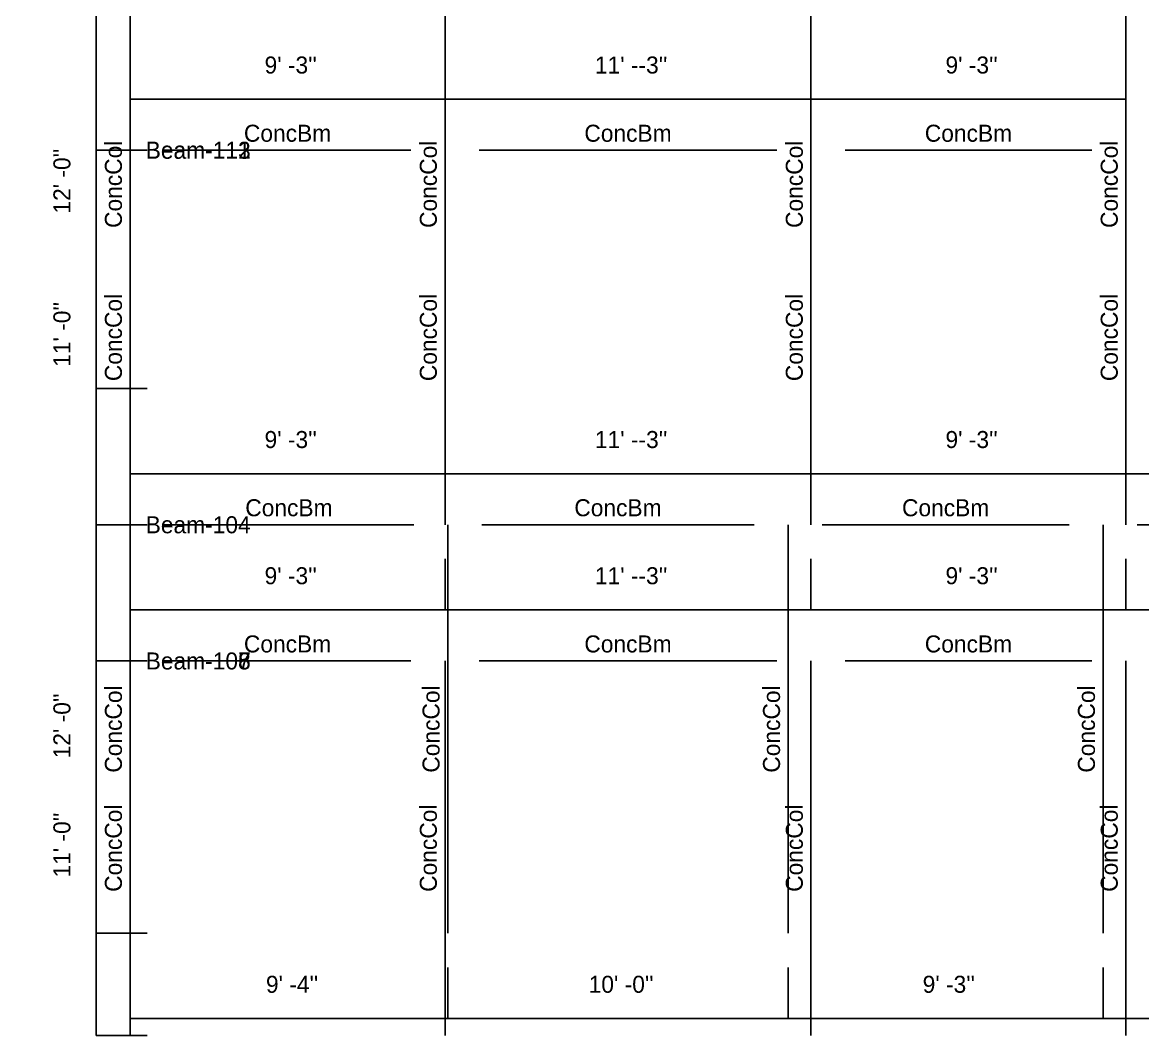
# Model space of a CAD drawing. Extents: x -38 to 2998, y -195 to 11529.
# Drawn here: x -38 to 356.9, y 3466.5 to 3825.1 of the extents above; entities that cross this region are included whole.
import ezdxf
from ezdxf.enums import TextEntityAlignment as Align

# ---------------------------------------------------------------- set-up
doc = ezdxf.new("R2010")
doc.units = 0
doc.header["$MEASUREMENT"] = 0
doc.layers.get('0').update_dxf_attribs({"linetype": 'CONTINUOUS'})
for name, color, linetype in [('CENTERLINES', 7, 'CONTINUOUS'), ('DIMENSIONS', 4, 'CONTINUOUS'), ('TEXT', 5, 'CONTINUOUS')]:
    doc.layers.add(name, color=color, linetype=linetype)
doc.dimstyles.get("Standard").update_dxf_attribs({"dimtxt": 0.18, "dimasz": 0.18, "dimexe": 0.18, "dimexo": 0.0625, "dimgap": 0.09, "dimtad": 0, "dimtih": 1, "dimtoh": 1, "dimdec": 4, "dimzin": 0, "dimtxsty": 'STANDARD', "dimcen": 0.09, "dimazin": 3, "dimtfac": 1, "dimtdec": 4, "dimtofl": 0, "dimtmove": 0, "dimatfit": 3, "dimtolj": 1, "dimtzin": 0})

# ---------------------------------------------------------------- blocks, each defined once
blk = doc.blocks.new('*D3581')
at = {"color": 1, "linetype": 'BYBLOCK'}
for points in [[(4.77, 3478.77), (3.71, 3477.71), (-3.71, 3470.29), (-4.77, 3469.23)], [(116.73, 3478.77), (115.67, 3477.71), (108.25, 3470.29), (107.19, 3469.23)]]:
    blk.add_solid(points, dxfattribs=at)
at = {"layer": 'DIMENSIONS', "color": 9, "linetype": 'BYBLOCK'}
for p, q in [((0, 3474), (0, 3492)), ((111.96, 3474), (111.96, 3492))]:
    blk.add_line(p, q, dxfattribs=at)
at = {"layer": 'DIMENSIONS', "color": 0, "linetype": 'BYBLOCK'}
blk.add_line((0, 3474), (111.96, 3474), dxfattribs=at)
at = {"layer": 'DIMENSIONS', "color": 0, "linetype": 'BYBLOCK', "insert": (55.98, 3486), "char_height": 6, "attachment_point": 5}
blk.add_mtext("\\A1; 9' -4''", dxfattribs=at)
blk = doc.blocks.new('*D3582')
at = {"color": 1, "linetype": 'BYBLOCK'}
for points in [[(116.73, 3478.77), (115.67, 3477.71), (108.25, 3470.29), (107.19, 3469.23)], [(236.73, 3478.77), (235.67, 3477.71), (228.25, 3470.29), (227.19, 3469.23)]]:
    blk.add_solid(points, dxfattribs=at)
at = {"layer": 'DIMENSIONS', "color": 9, "linetype": 'BYBLOCK'}
for p, q in [((111.96, 3474), (111.96, 3492)), ((231.96, 3474), (231.96, 3492))]:
    blk.add_line(p, q, dxfattribs=at)
at = {"layer": 'DIMENSIONS', "color": 0, "linetype": 'BYBLOCK'}
blk.add_line((111.96, 3474), (231.96, 3474), dxfattribs=at)
at = {"layer": 'DIMENSIONS', "color": 0, "linetype": 'BYBLOCK', "insert": (171.96, 3486), "char_height": 6, "attachment_point": 5}
blk.add_mtext("\\A1; 10' -0''", dxfattribs=at)
blk = doc.blocks.new('*D3583')
at = {"color": 1, "linetype": 'BYBLOCK'}
for points in [[(236.73, 3478.77), (235.67, 3477.71), (228.25, 3470.29), (227.19, 3469.23)], [(347.73, 3478.77), (346.67, 3477.71), (339.25, 3470.29), (338.19, 3469.23)]]:
    blk.add_solid(points, dxfattribs=at)
at = {"layer": 'DIMENSIONS', "color": 9, "linetype": 'BYBLOCK'}
for p, q in [((231.96, 3474), (231.96, 3492)), ((342.96, 3474), (342.96, 3492))]:
    blk.add_line(p, q, dxfattribs=at)
at = {"layer": 'DIMENSIONS', "color": 0, "linetype": 'BYBLOCK'}
blk.add_line((231.96, 3474), (342.96, 3474), dxfattribs=at)
at = {"layer": 'DIMENSIONS', "color": 0, "linetype": 'BYBLOCK', "insert": (287.46, 3486), "char_height": 6, "attachment_point": 5}
blk.add_mtext("\\A1; 9' -3''", dxfattribs=at)
blk = doc.blocks.new('*D3584')
at = {"color": 1, "linetype": 'BYBLOCK'}
for points in [[(347.73, 3478.77), (346.67, 3477.71), (339.25, 3470.29), (338.19, 3469.23)], [(407.73, 3478.77), (406.67, 3477.71), (399.25, 3470.29), (398.19, 3469.23)]]:
    blk.add_solid(points, dxfattribs=at)
at = {"layer": 'DIMENSIONS', "color": 9, "linetype": 'BYBLOCK'}
for p, q in [((342.96, 3474), (342.96, 3492)), ((402.96, 3474), (402.96, 3492))]:
    blk.add_line(p, q, dxfattribs=at)
at = {"layer": 'DIMENSIONS', "color": 0, "linetype": 'BYBLOCK'}
blk.add_line((342.96, 3474), (402.96, 3474), dxfattribs=at)
at = {"layer": 'DIMENSIONS', "color": 0, "linetype": 'BYBLOCK', "insert": (372.96, 3486), "char_height": 6, "attachment_point": 5}
blk.add_mtext("\\A1; 5' -0''", dxfattribs=at)
blk = doc.blocks.new('*D3601')
at = {"color": 1, "linetype": 'BYBLOCK'}
for points in [[(-8.29, 3644.29), (-7.23, 3643.23), (-16.77, 3652.77), (-15.71, 3651.71)], [(-8.29, 3500.29), (-7.23, 3499.23), (-16.77, 3508.77), (-15.71, 3507.71)]]:
    blk.add_solid(points, dxfattribs=at)
at = {"layer": 'DIMENSIONS', "color": 9, "linetype": 'BYBLOCK'}
for p, q in [((-12, 3648), (6, 3648)), ((-12, 3504), (6, 3504))]:
    blk.add_line(p, q, dxfattribs=at)
at = {"layer": 'DIMENSIONS', "color": 0, "linetype": 'BYBLOCK'}
blk.add_line((-12, 3504), (-12, 3648), dxfattribs=at)
at = {"layer": 'DIMENSIONS', "color": 0, "linetype": 'BYBLOCK', "insert": (-24, 3576), "char_height": 6, "attachment_point": 5, "rotation": 90}
blk.add_mtext("\\A1; 12' -0''", dxfattribs=at)
blk = doc.blocks.new('*D3602')
at = {"color": 1, "linetype": 'BYBLOCK'}
for points in [[(4.77, 3670.77), (3.71, 3669.71), (-3.71, 3662.29), (-4.77, 3661.23)], [(115.77, 3670.77), (114.71, 3669.71), (107.29, 3662.29), (106.23, 3661.23)]]:
    blk.add_solid(points, dxfattribs=at)
at = {"layer": 'DIMENSIONS', "color": 9, "linetype": 'BYBLOCK'}
for p, q in [((0, 3666), (0, 3684)), ((111, 3666), (111, 3684))]:
    blk.add_line(p, q, dxfattribs=at)
at = {"layer": 'DIMENSIONS', "color": 0, "linetype": 'BYBLOCK'}
blk.add_line((0, 3666), (111, 3666), dxfattribs=at)
at = {"layer": 'DIMENSIONS', "color": 0, "linetype": 'BYBLOCK', "insert": (55.5, 3678), "char_height": 6, "attachment_point": 5}
blk.add_mtext("\\A1; 9' -3''", dxfattribs=at)
blk = doc.blocks.new('*D3603')
at = {"color": 1, "linetype": 'BYBLOCK'}
for points in [[(115.77, 3670.77), (114.71, 3669.71), (107.29, 3662.29), (106.23, 3661.23)], [(244.77, 3670.77), (243.71, 3669.71), (236.29, 3662.29), (235.23, 3661.23)]]:
    blk.add_solid(points, dxfattribs=at)
at = {"layer": 'DIMENSIONS', "color": 9, "linetype": 'BYBLOCK'}
for p, q in [((111, 3666), (111, 3684)), ((240, 3666), (240, 3684))]:
    blk.add_line(p, q, dxfattribs=at)
at = {"layer": 'DIMENSIONS', "color": 0, "linetype": 'BYBLOCK'}
blk.add_line((111, 3666), (240, 3666), dxfattribs=at)
at = {"layer": 'DIMENSIONS', "color": 0, "linetype": 'BYBLOCK', "insert": (175.5, 3678), "char_height": 6, "attachment_point": 5}
blk.add_mtext("\\A1; 11' --3''", dxfattribs=at)
blk = doc.blocks.new('*D3604')
at = {"color": 1, "linetype": 'BYBLOCK'}
for points in [[(244.77, 3670.77), (243.71, 3669.71), (236.29, 3662.29), (235.23, 3661.23)], [(355.77, 3670.77), (354.71, 3669.71), (347.29, 3662.29), (346.23, 3661.23)]]:
    blk.add_solid(points, dxfattribs=at)
at = {"layer": 'DIMENSIONS', "color": 9, "linetype": 'BYBLOCK'}
for p, q in [((240, 3666), (240, 3684)), ((351, 3666), (351, 3684))]:
    blk.add_line(p, q, dxfattribs=at)
at = {"layer": 'DIMENSIONS', "color": 0, "linetype": 'BYBLOCK'}
blk.add_line((240, 3666), (351, 3666), dxfattribs=at)
at = {"layer": 'DIMENSIONS', "color": 0, "linetype": 'BYBLOCK', "insert": (295.5, 3678), "char_height": 6, "attachment_point": 5}
blk.add_mtext("\\A1; 9' -3''", dxfattribs=at)
blk = doc.blocks.new('*D3605')
at = {"color": 1, "linetype": 'BYBLOCK'}
for points in [[(355.77, 3670.77), (354.71, 3669.71), (347.29, 3662.29), (346.23, 3661.23)], [(577.77, 3670.77), (576.71, 3669.71), (569.29, 3662.29), (568.23, 3661.23)]]:
    blk.add_solid(points, dxfattribs=at)
at = {"layer": 'DIMENSIONS', "color": 9, "linetype": 'BYBLOCK'}
for p, q in [((351, 3666), (351, 3684)), ((573, 3666), (573, 3684))]:
    blk.add_line(p, q, dxfattribs=at)
at = {"layer": 'DIMENSIONS', "color": 0, "linetype": 'BYBLOCK'}
blk.add_line((351, 3666), (573, 3666), dxfattribs=at)
at = {"layer": 'DIMENSIONS', "color": 0, "linetype": 'BYBLOCK', "insert": (462, 3678), "char_height": 6, "attachment_point": 5}
blk.add_mtext("\\A1; 18' -6''", dxfattribs=at)
blk = doc.blocks.new('*D3617')
at = {"color": 1, "linetype": 'BYBLOCK'}
for points in [[(-8.29, 3836.29), (-7.23, 3835.23), (-16.77, 3844.77), (-15.71, 3843.71)], [(-8.29, 3692.29), (-7.23, 3691.23), (-16.77, 3700.77), (-15.71, 3699.71)]]:
    blk.add_solid(points, dxfattribs=at)
at = {"layer": 'DIMENSIONS', "color": 9, "linetype": 'BYBLOCK'}
for p, q in [((-12, 3840), (6, 3840)), ((-12, 3696), (6, 3696))]:
    blk.add_line(p, q, dxfattribs=at)
at = {"layer": 'DIMENSIONS', "color": 0, "linetype": 'BYBLOCK'}
blk.add_line((-12, 3696), (-12, 3840), dxfattribs=at)
at = {"layer": 'DIMENSIONS', "color": 0, "linetype": 'BYBLOCK', "insert": (-24, 3768), "char_height": 6, "attachment_point": 5, "rotation": 90}
blk.add_mtext("\\A1; 12' -0''", dxfattribs=at)
blk = doc.blocks.new('*D4087')
at = {"color": 1, "linetype": 'BYBLOCK'}
for points in [[(-8.29, 3596.29), (-7.23, 3595.23), (-16.77, 3604.77), (-15.71, 3603.71)], [(-8.29, 3464.29), (-7.23, 3463.23), (-16.77, 3472.77), (-15.71, 3471.71)]]:
    blk.add_solid(points, dxfattribs=at)
at = {"layer": 'DIMENSIONS', "color": 9, "linetype": 'BYBLOCK'}
for p, q in [((-12, 3600), (6, 3600)), ((-12, 3468), (6, 3468))]:
    blk.add_line(p, q, dxfattribs=at)
at = {"layer": 'DIMENSIONS', "color": 0, "linetype": 'BYBLOCK'}
blk.add_line((-12, 3468), (-12, 3600), dxfattribs=at)
at = {"layer": 'DIMENSIONS', "color": 0, "linetype": 'BYBLOCK', "insert": (-24, 3534), "char_height": 6, "attachment_point": 5, "rotation": 90}
blk.add_mtext("\\A1; 11' -0''", dxfattribs=at)
blk = doc.blocks.new('*D4088')
at = {"color": 1, "linetype": 'BYBLOCK'}
for points in [[(4.77, 3622.77), (3.71, 3621.71), (-3.71, 3614.29), (-4.77, 3613.23)], [(115.77, 3622.77), (114.71, 3621.71), (107.29, 3614.29), (106.23, 3613.23)]]:
    blk.add_solid(points, dxfattribs=at)
at = {"layer": 'DIMENSIONS', "color": 9, "linetype": 'BYBLOCK'}
for p, q in [((0, 3618), (0, 3636)), ((111, 3618), (111, 3636))]:
    blk.add_line(p, q, dxfattribs=at)
at = {"layer": 'DIMENSIONS', "color": 0, "linetype": 'BYBLOCK'}
blk.add_line((0, 3618), (111, 3618), dxfattribs=at)
at = {"layer": 'DIMENSIONS', "color": 0, "linetype": 'BYBLOCK', "insert": (55.5, 3630), "char_height": 6, "attachment_point": 5}
blk.add_mtext("\\A1; 9' -3''", dxfattribs=at)
blk = doc.blocks.new('*D4089')
at = {"color": 1, "linetype": 'BYBLOCK'}
for points in [[(115.77, 3622.77), (114.71, 3621.71), (107.29, 3614.29), (106.23, 3613.23)], [(244.77, 3622.77), (243.71, 3621.71), (236.29, 3614.29), (235.23, 3613.23)]]:
    blk.add_solid(points, dxfattribs=at)
at = {"layer": 'DIMENSIONS', "color": 9, "linetype": 'BYBLOCK'}
for p, q in [((111, 3618), (111, 3636)), ((240, 3618), (240, 3636))]:
    blk.add_line(p, q, dxfattribs=at)
at = {"layer": 'DIMENSIONS', "color": 0, "linetype": 'BYBLOCK'}
blk.add_line((111, 3618), (240, 3618), dxfattribs=at)
at = {"layer": 'DIMENSIONS', "color": 0, "linetype": 'BYBLOCK', "insert": (175.5, 3630), "char_height": 6, "attachment_point": 5}
blk.add_mtext("\\A1; 11' --3''", dxfattribs=at)
blk = doc.blocks.new('*D4090')
at = {"color": 1, "linetype": 'BYBLOCK'}
for points in [[(244.77, 3622.77), (243.71, 3621.71), (236.29, 3614.29), (235.23, 3613.23)], [(355.77, 3622.77), (354.71, 3621.71), (347.29, 3614.29), (346.23, 3613.23)]]:
    blk.add_solid(points, dxfattribs=at)
at = {"layer": 'DIMENSIONS', "color": 9, "linetype": 'BYBLOCK'}
for p, q in [((240, 3618), (240, 3636)), ((351, 3618), (351, 3636))]:
    blk.add_line(p, q, dxfattribs=at)
at = {"layer": 'DIMENSIONS', "color": 0, "linetype": 'BYBLOCK'}
blk.add_line((240, 3618), (351, 3618), dxfattribs=at)
at = {"layer": 'DIMENSIONS', "color": 0, "linetype": 'BYBLOCK', "insert": (295.5, 3630), "char_height": 6, "attachment_point": 5}
blk.add_mtext("\\A1; 9' -3''", dxfattribs=at)
blk = doc.blocks.new('*D4091')
at = {"color": 1, "linetype": 'BYBLOCK'}
for points in [[(355.77, 3622.77), (354.71, 3621.71), (347.29, 3614.29), (346.23, 3613.23)], [(577.77, 3622.77), (576.71, 3621.71), (569.29, 3614.29), (568.23, 3613.23)]]:
    blk.add_solid(points, dxfattribs=at)
at = {"layer": 'DIMENSIONS', "color": 9, "linetype": 'BYBLOCK'}
for p, q in [((351, 3618), (351, 3636)), ((573, 3618), (573, 3636))]:
    blk.add_line(p, q, dxfattribs=at)
at = {"layer": 'DIMENSIONS', "color": 0, "linetype": 'BYBLOCK'}
blk.add_line((351, 3618), (573, 3618), dxfattribs=at)
at = {"layer": 'DIMENSIONS', "color": 0, "linetype": 'BYBLOCK', "insert": (462, 3630), "char_height": 6, "attachment_point": 5}
blk.add_mtext("\\A1; 18' -6''", dxfattribs=at)
blk = doc.blocks.new('*D4103')
at = {"color": 1, "linetype": 'BYBLOCK'}
for points in [[(-8.29, 3776.29), (-7.23, 3775.23), (-16.77, 3784.77), (-15.71, 3783.71)], [(-8.29, 3644.29), (-7.23, 3643.23), (-16.77, 3652.77), (-15.71, 3651.71)]]:
    blk.add_solid(points, dxfattribs=at)
at = {"layer": 'DIMENSIONS', "color": 9, "linetype": 'BYBLOCK'}
for p, q in [((-12, 3780), (6, 3780)), ((-12, 3648), (6, 3648))]:
    blk.add_line(p, q, dxfattribs=at)
at = {"layer": 'DIMENSIONS', "color": 0, "linetype": 'BYBLOCK'}
blk.add_line((-12, 3648), (-12, 3780), dxfattribs=at)
at = {"layer": 'DIMENSIONS', "color": 0, "linetype": 'BYBLOCK', "insert": (-24, 3714), "char_height": 6, "attachment_point": 5, "rotation": 90}
blk.add_mtext("\\A1; 11' -0''", dxfattribs=at)
blk = doc.blocks.new('*D4104')
at = {"color": 1, "linetype": 'BYBLOCK'}
for points in [[(4.77, 3802.77), (3.71, 3801.71), (-3.71, 3794.29), (-4.77, 3793.23)], [(115.77, 3802.77), (114.71, 3801.71), (107.29, 3794.29), (106.23, 3793.23)]]:
    blk.add_solid(points, dxfattribs=at)
at = {"layer": 'DIMENSIONS', "color": 9, "linetype": 'BYBLOCK'}
for p, q in [((0, 3798), (0, 3816)), ((111, 3798), (111, 3816))]:
    blk.add_line(p, q, dxfattribs=at)
at = {"layer": 'DIMENSIONS', "color": 0, "linetype": 'BYBLOCK'}
blk.add_line((0, 3798), (111, 3798), dxfattribs=at)
at = {"layer": 'DIMENSIONS', "color": 0, "linetype": 'BYBLOCK', "insert": (55.5, 3810), "char_height": 6, "attachment_point": 5}
blk.add_mtext("\\A1; 9' -3''", dxfattribs=at)
blk = doc.blocks.new('*D4105')
at = {"color": 1, "linetype": 'BYBLOCK'}
for points in [[(115.77, 3802.77), (114.71, 3801.71), (107.29, 3794.29), (106.23, 3793.23)], [(244.77, 3802.77), (243.71, 3801.71), (236.29, 3794.29), (235.23, 3793.23)]]:
    blk.add_solid(points, dxfattribs=at)
at = {"layer": 'DIMENSIONS', "color": 9, "linetype": 'BYBLOCK'}
for p, q in [((111, 3798), (111, 3816)), ((240, 3798), (240, 3816))]:
    blk.add_line(p, q, dxfattribs=at)
at = {"layer": 'DIMENSIONS', "color": 0, "linetype": 'BYBLOCK'}
blk.add_line((111, 3798), (240, 3798), dxfattribs=at)
at = {"layer": 'DIMENSIONS', "color": 0, "linetype": 'BYBLOCK', "insert": (175.5, 3810), "char_height": 6, "attachment_point": 5}
blk.add_mtext("\\A1; 11' --3''", dxfattribs=at)
blk = doc.blocks.new('*D4106')
at = {"color": 1, "linetype": 'BYBLOCK'}
for points in [[(244.77, 3802.77), (243.71, 3801.71), (236.29, 3794.29), (235.23, 3793.23)], [(355.77, 3802.77), (354.71, 3801.71), (347.29, 3794.29), (346.23, 3793.23)]]:
    blk.add_solid(points, dxfattribs=at)
at = {"layer": 'DIMENSIONS', "color": 9, "linetype": 'BYBLOCK'}
for p, q in [((240, 3798), (240, 3816)), ((351, 3798), (351, 3816))]:
    blk.add_line(p, q, dxfattribs=at)
at = {"layer": 'DIMENSIONS', "color": 0, "linetype": 'BYBLOCK'}
blk.add_line((240, 3798), (351, 3798), dxfattribs=at)
at = {"layer": 'DIMENSIONS', "color": 0, "linetype": 'BYBLOCK', "insert": (295.5, 3810), "char_height": 6, "attachment_point": 5}
blk.add_mtext("\\A1; 9' -3''", dxfattribs=at)
blk = doc.blocks.new('*D4107')
at = {"color": 1, "linetype": 'BYBLOCK'}
for points in [[(-8.29, 3956.29), (-7.23, 3955.23), (-16.77, 3964.77), (-15.71, 3963.71)], [(-8.29, 3824.29), (-7.23, 3823.23), (-16.77, 3832.77), (-15.71, 3831.71)]]:
    blk.add_solid(points, dxfattribs=at)
at = {"layer": 'DIMENSIONS', "color": 9, "linetype": 'BYBLOCK'}
for p, q in [((-12, 3960), (6, 3960)), ((-12, 3828), (6, 3828))]:
    blk.add_line(p, q, dxfattribs=at)
at = {"layer": 'DIMENSIONS', "color": 0, "linetype": 'BYBLOCK'}
blk.add_line((-12, 3828), (-12, 3960), dxfattribs=at)
at = {"layer": 'DIMENSIONS', "color": 0, "linetype": 'BYBLOCK', "insert": (-24, 3894), "char_height": 6, "attachment_point": 5, "rotation": 90}
blk.add_mtext("\\A1; 11' -0''", dxfattribs=at)
blk = doc.blocks.new('*D4557')
at = {"color": 1, "linetype": 'BYBLOCK'}
for points in [[(-8.29, 3596.29), (-7.23, 3595.23), (-16.77, 3604.77), (-15.71, 3603.71)], [(-8.29, 3464.29), (-7.23, 3463.23), (-16.77, 3472.77), (-15.71, 3471.71)]]:
    blk.add_solid(points, dxfattribs=at)
at = {"layer": 'DIMENSIONS', "color": 9, "linetype": 'BYBLOCK'}
for p, q in [((-12, 3600), (6, 3600)), ((-12, 3468), (6, 3468))]:
    blk.add_line(p, q, dxfattribs=at)
at = {"layer": 'DIMENSIONS', "color": 0, "linetype": 'BYBLOCK'}
blk.add_line((-12, 3468), (-12, 3600), dxfattribs=at)
at = {"layer": 'DIMENSIONS', "color": 0, "linetype": 'BYBLOCK', "insert": (-24, 3534), "char_height": 6, "attachment_point": 5, "rotation": 90}
blk.add_mtext("\\A1; 11' -0''", dxfattribs=at)
blk = doc.blocks.new('*D4558')
at = {"color": 1, "linetype": 'BYBLOCK'}
for points in [[(4.77, 3622.77), (3.71, 3621.71), (-3.71, 3614.29), (-4.77, 3613.23)], [(115.77, 3622.77), (114.71, 3621.71), (107.29, 3614.29), (106.23, 3613.23)]]:
    blk.add_solid(points, dxfattribs=at)
at = {"layer": 'DIMENSIONS', "color": 9, "linetype": 'BYBLOCK'}
for p, q in [((0, 3618), (0, 3636)), ((111, 3618), (111, 3636))]:
    blk.add_line(p, q, dxfattribs=at)
at = {"layer": 'DIMENSIONS', "color": 0, "linetype": 'BYBLOCK'}
blk.add_line((0, 3618), (111, 3618), dxfattribs=at)
at = {"layer": 'DIMENSIONS', "color": 0, "linetype": 'BYBLOCK', "insert": (55.5, 3630), "char_height": 6, "attachment_point": 5}
blk.add_mtext("\\A1; 9' -3''", dxfattribs=at)
blk = doc.blocks.new('*D4559')
at = {"color": 1, "linetype": 'BYBLOCK'}
for points in [[(115.77, 3622.77), (114.71, 3621.71), (107.29, 3614.29), (106.23, 3613.23)], [(244.77, 3622.77), (243.71, 3621.71), (236.29, 3614.29), (235.23, 3613.23)]]:
    blk.add_solid(points, dxfattribs=at)
at = {"layer": 'DIMENSIONS', "color": 9, "linetype": 'BYBLOCK'}
for p, q in [((111, 3618), (111, 3636)), ((240, 3618), (240, 3636))]:
    blk.add_line(p, q, dxfattribs=at)
at = {"layer": 'DIMENSIONS', "color": 0, "linetype": 'BYBLOCK'}
blk.add_line((111, 3618), (240, 3618), dxfattribs=at)
at = {"layer": 'DIMENSIONS', "color": 0, "linetype": 'BYBLOCK', "insert": (175.5, 3630), "char_height": 6, "attachment_point": 5}
blk.add_mtext("\\A1; 11' --3''", dxfattribs=at)
blk = doc.blocks.new('*D4560')
at = {"color": 1, "linetype": 'BYBLOCK'}
for points in [[(244.77, 3622.77), (243.71, 3621.71), (236.29, 3614.29), (235.23, 3613.23)], [(355.77, 3622.77), (354.71, 3621.71), (347.29, 3614.29), (346.23, 3613.23)]]:
    blk.add_solid(points, dxfattribs=at)
at = {"layer": 'DIMENSIONS', "color": 9, "linetype": 'BYBLOCK'}
for p, q in [((240, 3618), (240, 3636)), ((351, 3618), (351, 3636))]:
    blk.add_line(p, q, dxfattribs=at)
at = {"layer": 'DIMENSIONS', "color": 0, "linetype": 'BYBLOCK'}
blk.add_line((240, 3618), (351, 3618), dxfattribs=at)
at = {"layer": 'DIMENSIONS', "color": 0, "linetype": 'BYBLOCK', "insert": (295.5, 3630), "char_height": 6, "attachment_point": 5}
blk.add_mtext("\\A1; 9' -3''", dxfattribs=at)
blk = doc.blocks.new('*D4561')
at = {"color": 1, "linetype": 'BYBLOCK'}
for points in [[(355.77, 3622.77), (354.71, 3621.71), (347.29, 3614.29), (346.23, 3613.23)], [(577.77, 3622.77), (576.71, 3621.71), (569.29, 3614.29), (568.23, 3613.23)]]:
    blk.add_solid(points, dxfattribs=at)
at = {"layer": 'DIMENSIONS', "color": 9, "linetype": 'BYBLOCK'}
for p, q in [((351, 3618), (351, 3636)), ((573, 3618), (573, 3636))]:
    blk.add_line(p, q, dxfattribs=at)
at = {"layer": 'DIMENSIONS', "color": 0, "linetype": 'BYBLOCK'}
blk.add_line((351, 3618), (573, 3618), dxfattribs=at)
at = {"layer": 'DIMENSIONS', "color": 0, "linetype": 'BYBLOCK', "insert": (462, 3630), "char_height": 6, "attachment_point": 5}
blk.add_mtext("\\A1; 18' -6''", dxfattribs=at)
blk = doc.blocks.new('*D4573')
at = {"color": 1, "linetype": 'BYBLOCK'}
for points in [[(-8.29, 3776.29), (-7.23, 3775.23), (-16.77, 3784.77), (-15.71, 3783.71)], [(-8.29, 3644.29), (-7.23, 3643.23), (-16.77, 3652.77), (-15.71, 3651.71)]]:
    blk.add_solid(points, dxfattribs=at)
at = {"layer": 'DIMENSIONS', "color": 9, "linetype": 'BYBLOCK'}
for p, q in [((-12, 3780), (6, 3780)), ((-12, 3648), (6, 3648))]:
    blk.add_line(p, q, dxfattribs=at)
at = {"layer": 'DIMENSIONS', "color": 0, "linetype": 'BYBLOCK'}
blk.add_line((-12, 3648), (-12, 3780), dxfattribs=at)
at = {"layer": 'DIMENSIONS', "color": 0, "linetype": 'BYBLOCK', "insert": (-24, 3714), "char_height": 6, "attachment_point": 5, "rotation": 90}
blk.add_mtext("\\A1; 11' -0''", dxfattribs=at)
blk = doc.blocks.new('*D4574')
at = {"color": 1, "linetype": 'BYBLOCK'}
for points in [[(4.77, 3802.77), (3.71, 3801.71), (-3.71, 3794.29), (-4.77, 3793.23)], [(115.77, 3802.77), (114.71, 3801.71), (107.29, 3794.29), (106.23, 3793.23)]]:
    blk.add_solid(points, dxfattribs=at)
at = {"layer": 'DIMENSIONS', "color": 9, "linetype": 'BYBLOCK'}
for p, q in [((0, 3798), (0, 3816)), ((111, 3798), (111, 3816))]:
    blk.add_line(p, q, dxfattribs=at)
at = {"layer": 'DIMENSIONS', "color": 0, "linetype": 'BYBLOCK'}
blk.add_line((0, 3798), (111, 3798), dxfattribs=at)
at = {"layer": 'DIMENSIONS', "color": 0, "linetype": 'BYBLOCK', "insert": (55.5, 3810), "char_height": 6, "attachment_point": 5}
blk.add_mtext("\\A1; 9' -3''", dxfattribs=at)
blk = doc.blocks.new('*D4575')
at = {"color": 1, "linetype": 'BYBLOCK'}
for points in [[(115.77, 3802.77), (114.71, 3801.71), (107.29, 3794.29), (106.23, 3793.23)], [(244.77, 3802.77), (243.71, 3801.71), (236.29, 3794.29), (235.23, 3793.23)]]:
    blk.add_solid(points, dxfattribs=at)
at = {"layer": 'DIMENSIONS', "color": 9, "linetype": 'BYBLOCK'}
for p, q in [((111, 3798), (111, 3816)), ((240, 3798), (240, 3816))]:
    blk.add_line(p, q, dxfattribs=at)
at = {"layer": 'DIMENSIONS', "color": 0, "linetype": 'BYBLOCK'}
blk.add_line((111, 3798), (240, 3798), dxfattribs=at)
at = {"layer": 'DIMENSIONS', "color": 0, "linetype": 'BYBLOCK', "insert": (175.5, 3810), "char_height": 6, "attachment_point": 5}
blk.add_mtext("\\A1; 11' --3''", dxfattribs=at)
blk = doc.blocks.new('*D4576')
at = {"color": 1, "linetype": 'BYBLOCK'}
for points in [[(244.77, 3802.77), (243.71, 3801.71), (236.29, 3794.29), (235.23, 3793.23)], [(355.77, 3802.77), (354.71, 3801.71), (347.29, 3794.29), (346.23, 3793.23)]]:
    blk.add_solid(points, dxfattribs=at)
at = {"layer": 'DIMENSIONS', "color": 9, "linetype": 'BYBLOCK'}
for p, q in [((240, 3798), (240, 3816)), ((351, 3798), (351, 3816))]:
    blk.add_line(p, q, dxfattribs=at)
at = {"layer": 'DIMENSIONS', "color": 0, "linetype": 'BYBLOCK'}
blk.add_line((240, 3798), (351, 3798), dxfattribs=at)
at = {"layer": 'DIMENSIONS', "color": 0, "linetype": 'BYBLOCK', "insert": (295.5, 3810), "char_height": 6, "attachment_point": 5}
blk.add_mtext("\\A1; 9' -3''", dxfattribs=at)
blk = doc.blocks.new('*D4577')
at = {"color": 1, "linetype": 'BYBLOCK'}
for points in [[(-8.29, 3956.29), (-7.23, 3955.23), (-16.77, 3964.77), (-15.71, 3963.71)], [(-8.29, 3824.29), (-7.23, 3823.23), (-16.77, 3832.77), (-15.71, 3831.71)]]:
    blk.add_solid(points, dxfattribs=at)
at = {"layer": 'DIMENSIONS', "color": 9, "linetype": 'BYBLOCK'}
for p, q in [((-12, 3960), (6, 3960)), ((-12, 3828), (6, 3828))]:
    blk.add_line(p, q, dxfattribs=at)
at = {"layer": 'DIMENSIONS', "color": 0, "linetype": 'BYBLOCK'}
blk.add_line((-12, 3828), (-12, 3960), dxfattribs=at)
at = {"layer": 'DIMENSIONS', "color": 0, "linetype": 'BYBLOCK', "insert": (-24, 3894), "char_height": 6, "attachment_point": 5, "rotation": 90}
blk.add_mtext("\\A1; 11' -0''", dxfattribs=at)
blk = doc.blocks.new('*D5027')
at = {"color": 1, "linetype": 'BYBLOCK'}
for points in [[(-8.29, 3596.29), (-7.23, 3595.23), (-16.77, 3604.77), (-15.71, 3603.71)], [(-8.29, 3464.29), (-7.23, 3463.23), (-16.77, 3472.77), (-15.71, 3471.71)]]:
    blk.add_solid(points, dxfattribs=at)
at = {"layer": 'DIMENSIONS', "color": 9, "linetype": 'BYBLOCK'}
for p, q in [((-12, 3600), (6, 3600)), ((-12, 3468), (6, 3468))]:
    blk.add_line(p, q, dxfattribs=at)
at = {"layer": 'DIMENSIONS', "color": 0, "linetype": 'BYBLOCK'}
blk.add_line((-12, 3468), (-12, 3600), dxfattribs=at)
at = {"layer": 'DIMENSIONS', "color": 0, "linetype": 'BYBLOCK', "insert": (-24, 3534), "char_height": 6, "attachment_point": 5, "rotation": 90}
blk.add_mtext("\\A1; 11' -0''", dxfattribs=at)
blk = doc.blocks.new('*D5028')
at = {"color": 1, "linetype": 'BYBLOCK'}
for points in [[(4.77, 3622.77), (3.71, 3621.71), (-3.71, 3614.29), (-4.77, 3613.23)], [(115.77, 3622.77), (114.71, 3621.71), (107.29, 3614.29), (106.23, 3613.23)]]:
    blk.add_solid(points, dxfattribs=at)
at = {"layer": 'DIMENSIONS', "color": 9, "linetype": 'BYBLOCK'}
for p, q in [((0, 3618), (0, 3636)), ((111, 3618), (111, 3636))]:
    blk.add_line(p, q, dxfattribs=at)
at = {"layer": 'DIMENSIONS', "color": 0, "linetype": 'BYBLOCK'}
blk.add_line((0, 3618), (111, 3618), dxfattribs=at)
at = {"layer": 'DIMENSIONS', "color": 0, "linetype": 'BYBLOCK', "insert": (55.5, 3630), "char_height": 6, "attachment_point": 5}
blk.add_mtext("\\A1; 9' -3''", dxfattribs=at)
blk = doc.blocks.new('*D5029')
at = {"color": 1, "linetype": 'BYBLOCK'}
for points in [[(115.77, 3622.77), (114.71, 3621.71), (107.29, 3614.29), (106.23, 3613.23)], [(244.77, 3622.77), (243.71, 3621.71), (236.29, 3614.29), (235.23, 3613.23)]]:
    blk.add_solid(points, dxfattribs=at)
at = {"layer": 'DIMENSIONS', "color": 9, "linetype": 'BYBLOCK'}
for p, q in [((111, 3618), (111, 3636)), ((240, 3618), (240, 3636))]:
    blk.add_line(p, q, dxfattribs=at)
at = {"layer": 'DIMENSIONS', "color": 0, "linetype": 'BYBLOCK'}
blk.add_line((111, 3618), (240, 3618), dxfattribs=at)
at = {"layer": 'DIMENSIONS', "color": 0, "linetype": 'BYBLOCK', "insert": (175.5, 3630), "char_height": 6, "attachment_point": 5}
blk.add_mtext("\\A1; 11' --3''", dxfattribs=at)
blk = doc.blocks.new('*D5030')
at = {"color": 1, "linetype": 'BYBLOCK'}
for points in [[(244.77, 3622.77), (243.71, 3621.71), (236.29, 3614.29), (235.23, 3613.23)], [(355.77, 3622.77), (354.71, 3621.71), (347.29, 3614.29), (346.23, 3613.23)]]:
    blk.add_solid(points, dxfattribs=at)
at = {"layer": 'DIMENSIONS', "color": 9, "linetype": 'BYBLOCK'}
for p, q in [((240, 3618), (240, 3636)), ((351, 3618), (351, 3636))]:
    blk.add_line(p, q, dxfattribs=at)
at = {"layer": 'DIMENSIONS', "color": 0, "linetype": 'BYBLOCK'}
blk.add_line((240, 3618), (351, 3618), dxfattribs=at)
at = {"layer": 'DIMENSIONS', "color": 0, "linetype": 'BYBLOCK', "insert": (295.5, 3630), "char_height": 6, "attachment_point": 5}
blk.add_mtext("\\A1; 9' -3''", dxfattribs=at)
blk = doc.blocks.new('*D5031')
at = {"color": 1, "linetype": 'BYBLOCK'}
for points in [[(355.77, 3622.77), (354.71, 3621.71), (347.29, 3614.29), (346.23, 3613.23)], [(577.77, 3622.77), (576.71, 3621.71), (569.29, 3614.29), (568.23, 3613.23)]]:
    blk.add_solid(points, dxfattribs=at)
at = {"layer": 'DIMENSIONS', "color": 9, "linetype": 'BYBLOCK'}
for p, q in [((351, 3618), (351, 3636)), ((573, 3618), (573, 3636))]:
    blk.add_line(p, q, dxfattribs=at)
at = {"layer": 'DIMENSIONS', "color": 0, "linetype": 'BYBLOCK'}
blk.add_line((351, 3618), (573, 3618), dxfattribs=at)
at = {"layer": 'DIMENSIONS', "color": 0, "linetype": 'BYBLOCK', "insert": (462, 3630), "char_height": 6, "attachment_point": 5}
blk.add_mtext("\\A1; 18' -6''", dxfattribs=at)
blk = doc.blocks.new('*D5043')
at = {"color": 1, "linetype": 'BYBLOCK'}
for points in [[(-8.29, 3776.29), (-7.23, 3775.23), (-16.77, 3784.77), (-15.71, 3783.71)], [(-8.29, 3644.29), (-7.23, 3643.23), (-16.77, 3652.77), (-15.71, 3651.71)]]:
    blk.add_solid(points, dxfattribs=at)
at = {"layer": 'DIMENSIONS', "color": 9, "linetype": 'BYBLOCK'}
for p, q in [((-12, 3780), (6, 3780)), ((-12, 3648), (6, 3648))]:
    blk.add_line(p, q, dxfattribs=at)
at = {"layer": 'DIMENSIONS', "color": 0, "linetype": 'BYBLOCK'}
blk.add_line((-12, 3648), (-12, 3780), dxfattribs=at)
at = {"layer": 'DIMENSIONS', "color": 0, "linetype": 'BYBLOCK', "insert": (-24, 3714), "char_height": 6, "attachment_point": 5, "rotation": 90}
blk.add_mtext("\\A1; 11' -0''", dxfattribs=at)
blk = doc.blocks.new('*D5044')
at = {"color": 1, "linetype": 'BYBLOCK'}
for points in [[(4.77, 3802.77), (3.71, 3801.71), (-3.71, 3794.29), (-4.77, 3793.23)], [(115.77, 3802.77), (114.71, 3801.71), (107.29, 3794.29), (106.23, 3793.23)]]:
    blk.add_solid(points, dxfattribs=at)
at = {"layer": 'DIMENSIONS', "color": 9, "linetype": 'BYBLOCK'}
for p, q in [((0, 3798), (0, 3816)), ((111, 3798), (111, 3816))]:
    blk.add_line(p, q, dxfattribs=at)
at = {"layer": 'DIMENSIONS', "color": 0, "linetype": 'BYBLOCK'}
blk.add_line((0, 3798), (111, 3798), dxfattribs=at)
at = {"layer": 'DIMENSIONS', "color": 0, "linetype": 'BYBLOCK', "insert": (55.5, 3810), "char_height": 6, "attachment_point": 5}
blk.add_mtext("\\A1; 9' -3''", dxfattribs=at)
blk = doc.blocks.new('*D5045')
at = {"color": 1, "linetype": 'BYBLOCK'}
for points in [[(115.77, 3802.77), (114.71, 3801.71), (107.29, 3794.29), (106.23, 3793.23)], [(244.77, 3802.77), (243.71, 3801.71), (236.29, 3794.29), (235.23, 3793.23)]]:
    blk.add_solid(points, dxfattribs=at)
at = {"layer": 'DIMENSIONS', "color": 9, "linetype": 'BYBLOCK'}
for p, q in [((111, 3798), (111, 3816)), ((240, 3798), (240, 3816))]:
    blk.add_line(p, q, dxfattribs=at)
at = {"layer": 'DIMENSIONS', "color": 0, "linetype": 'BYBLOCK'}
blk.add_line((111, 3798), (240, 3798), dxfattribs=at)
at = {"layer": 'DIMENSIONS', "color": 0, "linetype": 'BYBLOCK', "insert": (175.5, 3810), "char_height": 6, "attachment_point": 5}
blk.add_mtext("\\A1; 11' --3''", dxfattribs=at)
blk = doc.blocks.new('*D5046')
at = {"color": 1, "linetype": 'BYBLOCK'}
for points in [[(244.77, 3802.77), (243.71, 3801.71), (236.29, 3794.29), (235.23, 3793.23)], [(355.77, 3802.77), (354.71, 3801.71), (347.29, 3794.29), (346.23, 3793.23)]]:
    blk.add_solid(points, dxfattribs=at)
at = {"layer": 'DIMENSIONS', "color": 9, "linetype": 'BYBLOCK'}
for p, q in [((240, 3798), (240, 3816)), ((351, 3798), (351, 3816))]:
    blk.add_line(p, q, dxfattribs=at)
at = {"layer": 'DIMENSIONS', "color": 0, "linetype": 'BYBLOCK'}
blk.add_line((240, 3798), (351, 3798), dxfattribs=at)
at = {"layer": 'DIMENSIONS', "color": 0, "linetype": 'BYBLOCK', "insert": (295.5, 3810), "char_height": 6, "attachment_point": 5}
blk.add_mtext("\\A1; 9' -3''", dxfattribs=at)
blk = doc.blocks.new('*D5047')
at = {"color": 1, "linetype": 'BYBLOCK'}
for points in [[(-8.29, 3956.29), (-7.23, 3955.23), (-16.77, 3964.77), (-15.71, 3963.71)], [(-8.29, 3824.29), (-7.23, 3823.23), (-16.77, 3832.77), (-15.71, 3831.71)]]:
    blk.add_solid(points, dxfattribs=at)
at = {"layer": 'DIMENSIONS', "color": 9, "linetype": 'BYBLOCK'}
for p, q in [((-12, 3960), (6, 3960)), ((-12, 3828), (6, 3828))]:
    blk.add_line(p, q, dxfattribs=at)
at = {"layer": 'DIMENSIONS', "color": 0, "linetype": 'BYBLOCK'}
blk.add_line((-12, 3828), (-12, 3960), dxfattribs=at)
at = {"layer": 'DIMENSIONS', "color": 0, "linetype": 'BYBLOCK', "insert": (-24, 3894), "char_height": 6, "attachment_point": 5, "rotation": 90}
blk.add_mtext("\\A1; 11' -0''", dxfattribs=at)

msp = doc.modelspace()

# ---------------------------------------------------------------- linework, layer by layer
at = {"layer": 'CENTERLINES', "color": 0, "linetype": 'CONTINUOUS'}
for p, q in [((0, 3696), (0, 3840)), ((111, 3696), (111, 3840)), ((240, 3696), (240, 3840)), ((351, 3696), (351, 3840)), ((0, 3648), (0, 3780)), ((0, 3648), (0, 3780)), ((0, 3648), (0, 3780)), ((12, 3780), (99, 3780)), ((12, 3780), (99, 3780)), ((12, 3780), (99, 3780)), ((111, 3648), (111, 3780)), ((111, 3648), (111, 3780)), ((111, 3648), (111, 3780)), ((123, 3780), (228, 3780)), ((123, 3780), (228, 3780)), ((123, 3780), (228, 3780)), ((240, 3648), (240, 3780)), ((240, 3648), (240, 3780)), ((240, 3648), (240, 3780)), ((252, 3780), (339, 3780)), ((252, 3780), (339, 3780)), ((252, 3780), (339, 3780)), ((351, 3648), (351, 3780)), ((351, 3648), (351, 3780)), ((351, 3648), (351, 3780)), ((0, 3504), (0, 3648)), ((12, 3648), (99.96, 3648)), ((111.96, 3504), (111.96, 3648)), ((123.96, 3648), (219.96, 3648)), ((231.96, 3504), (231.96, 3648)), ((243.96, 3648), (330.96, 3648)), ((342.96, 3504), (342.96, 3648)), ((354.96, 3648), (390.96, 3648)), ((0, 3468), (0, 3600)), ((0, 3468), (0, 3600)), ((0, 3468), (0, 3600)), ((12, 3600), (99, 3600)), ((12, 3600), (99, 3600)), ((12, 3600), (99, 3600)), ((111, 3468), (111, 3600)), ((111, 3468), (111, 3600)), ((111, 3468), (111, 3600)), ((123, 3600), (228, 3600)), ((123, 3600), (228, 3600)), ((123, 3600), (228, 3600)), ((240, 3468), (240, 3600)), ((240, 3468), (240, 3600)), ((240, 3468), (240, 3600)), ((252, 3600), (339, 3600)), ((252, 3600), (339, 3600)), ((252, 3600), (339, 3600)), ((351, 3468), (351, 3600)), ((351, 3468), (351, 3600)), ((351, 3468), (351, 3600))]:
    msp.add_line(p, q, dxfattribs=at)

# ---------------------------------------------------------------- texts
at = {"layer": 'TEXT', "color": 0}
for s, p in [('ConcBm', (55.5, 3786)), ('ConcBm', (55.5, 3786)), ('ConcBm', (55.5, 3786)), ('ConcBm', (175.5, 3786)), ('ConcBm', (175.5, 3786)), ('ConcBm', (175.5, 3786)), ('ConcBm', (295.5, 3786)), ('ConcBm', (295.5, 3786)), ('ConcBm', (295.5, 3786)), ('Beam-113', (24, 3780)), ('Beam-112', (24, 3780)), ('Beam-111', (24, 3780)), ('ConcBm', (55.98, 3654)), ('ConcBm', (171.96, 3654)), ('ConcBm', (287.46, 3654)), ('Beam-104', (24, 3648)), ('ConcBm', (55.5, 3606)), ('ConcBm', (55.5, 3606)), ('ConcBm', (55.5, 3606)), ('ConcBm', (175.5, 3606)), ('ConcBm', (175.5, 3606)), ('ConcBm', (175.5, 3606)), ('ConcBm', (295.5, 3606)), ('ConcBm', (295.5, 3606)), ('ConcBm', (295.5, 3606)), ('Beam-108', (24, 3600)), ('Beam-107', (24, 3600)), ('Beam-106', (24, 3600))]:
    msp.add_text(s, height=6, dxfattribs=at).set_placement(p, align=Align.MIDDLE)
for p in [(-6, 3768), (105, 3768), (234, 3768), (345, 3768), (-6, 3714), (-6, 3714), (-6, 3714), (105, 3714), (105, 3714), (105, 3714), (234, 3714), (234, 3714), (234, 3714), (345, 3714), (345, 3714), (345, 3714), (-6, 3576), (105.96, 3576), (225.96, 3576), (336.96, 3576), (-6, 3534), (-6, 3534), (-6, 3534), (105, 3534), (105, 3534), (105, 3534), (234, 3534), (234, 3534), (234, 3534), (345, 3534), (345, 3534), (345, 3534)]:
    msp.add_text('ConcCol', height=6, rotation=90, dxfattribs=at).set_placement(p, align=Align.MIDDLE)

# ---------------------------------------------------------------- dimensions: what is measured, and where the dimension line sits
at = {"layer": 'DIMENSIONS'}
for base, p1, p2, picture, middle in [((-12, 3960), (-24, 3828), (-24, 3960), '*D4107', (-24, 3894)), ((-12, 3960), (-24, 3828), (-24, 3960), '*D4577', (-24, 3894)), ((-12, 3960), (-24, 3828), (-24, 3960), '*D5047', (-24, 3894)), ((-12, 3840), (-24, 3696), (-24, 3840), '*D3617', (-24, 3768)), ((111, 3798), (0, 3786), (111, 3786), '*D4104', (55.5, 3786)), ((111, 3798), (0, 3786), (111, 3786), '*D4574', (55.5, 3786)), ((111, 3798), (0, 3786), (111, 3786), '*D5044', (55.5, 3786)), ((240, 3798), (111, 3786), (240, 3786), '*D4105', (175.5, 3786)), ((240, 3798), (111, 3786), (240, 3786), '*D4575', (175.5, 3786)), ((240, 3798), (111, 3786), (240, 3786), '*D5045', (175.5, 3786)), ((351, 3798), (240, 3786), (351, 3786), '*D4106', (295.5, 3786)), ((351, 3798), (240, 3786), (351, 3786), '*D4576', (295.5, 3786)), ((351, 3798), (240, 3786), (351, 3786), '*D5046', (295.5, 3786)), ((-12, 3780), (-24, 3648), (-24, 3780), '*D4103', (-24, 3714)), ((-12, 3780), (-24, 3648), (-24, 3780), '*D4573', (-24, 3714)), ((-12, 3780), (-24, 3648), (-24, 3780), '*D5043', (-24, 3714)), ((111, 3666), (0, 3654), (111, 3654), '*D3602', (55.5, 3654)), ((240, 3666), (111, 3654), (240, 3654), '*D3603', (175.5, 3654)), ((351, 3666), (240, 3654), (351, 3654), '*D3604', (295.5, 3654)), ((573, 3666), (351, 3654), (573, 3654), '*D3605', (462, 3654)), ((-12, 3648), (-24, 3504), (-24, 3648), '*D3601', (-24, 3576)), ((111, 3618), (0, 3606), (111, 3606), '*D4088', (55.5, 3606)), ((111, 3618), (0, 3606), (111, 3606), '*D4558', (55.5, 3606)), ((111, 3618), (0, 3606), (111, 3606), '*D5028', (55.5, 3606)), ((240, 3618), (111, 3606), (240, 3606), '*D4089', (175.5, 3606)), ((240, 3618), (111, 3606), (240, 3606), '*D4559', (175.5, 3606)), ((240, 3618), (111, 3606), (240, 3606), '*D5029', (175.5, 3606)), ((351, 3618), (240, 3606), (351, 3606), '*D4090', (295.5, 3606)), ((351, 3618), (240, 3606), (351, 3606), '*D4560', (295.5, 3606)), ((351, 3618), (240, 3606), (351, 3606), '*D5030', (295.5, 3606)), ((573, 3618), (351, 3606), (573, 3606), '*D4091', (462, 3606)), ((573, 3618), (351, 3606), (573, 3606), '*D4561', (462, 3606)), ((573, 3618), (351, 3606), (573, 3606), '*D5031', (462, 3606)), ((-12, 3600), (-24, 3468), (-24, 3600), '*D4087', (-24, 3534)), ((-12, 3600), (-24, 3468), (-24, 3600), '*D4557', (-24, 3534)), ((-12, 3600), (-24, 3468), (-24, 3600), '*D5027', (-24, 3534)), ((111.96, 3474), (0, 3462), (111.96, 3462), '*D3581', (55.98, 3462)), ((231.96, 3474), (111.96, 3462), (231.96, 3462), '*D3582', (171.96, 3462)), ((342.96, 3474), (231.96, 3462), (342.96, 3462), '*D3583', (287.46, 3462)), ((402.96, 3474), (342.96, 3462), (402.96, 3462), '*D3584', (372.96, 3462))]:
    dim = msp.add_linear_dim(base=base, p1=p1, p2=p2, dimstyle='STANDARD', dxfattribs=at)
    dim.commit()
    dim.dimension.update_dxf_attribs({"geometry": picture, "text_midpoint": middle})

doc.saveas('drawing.dxf')
